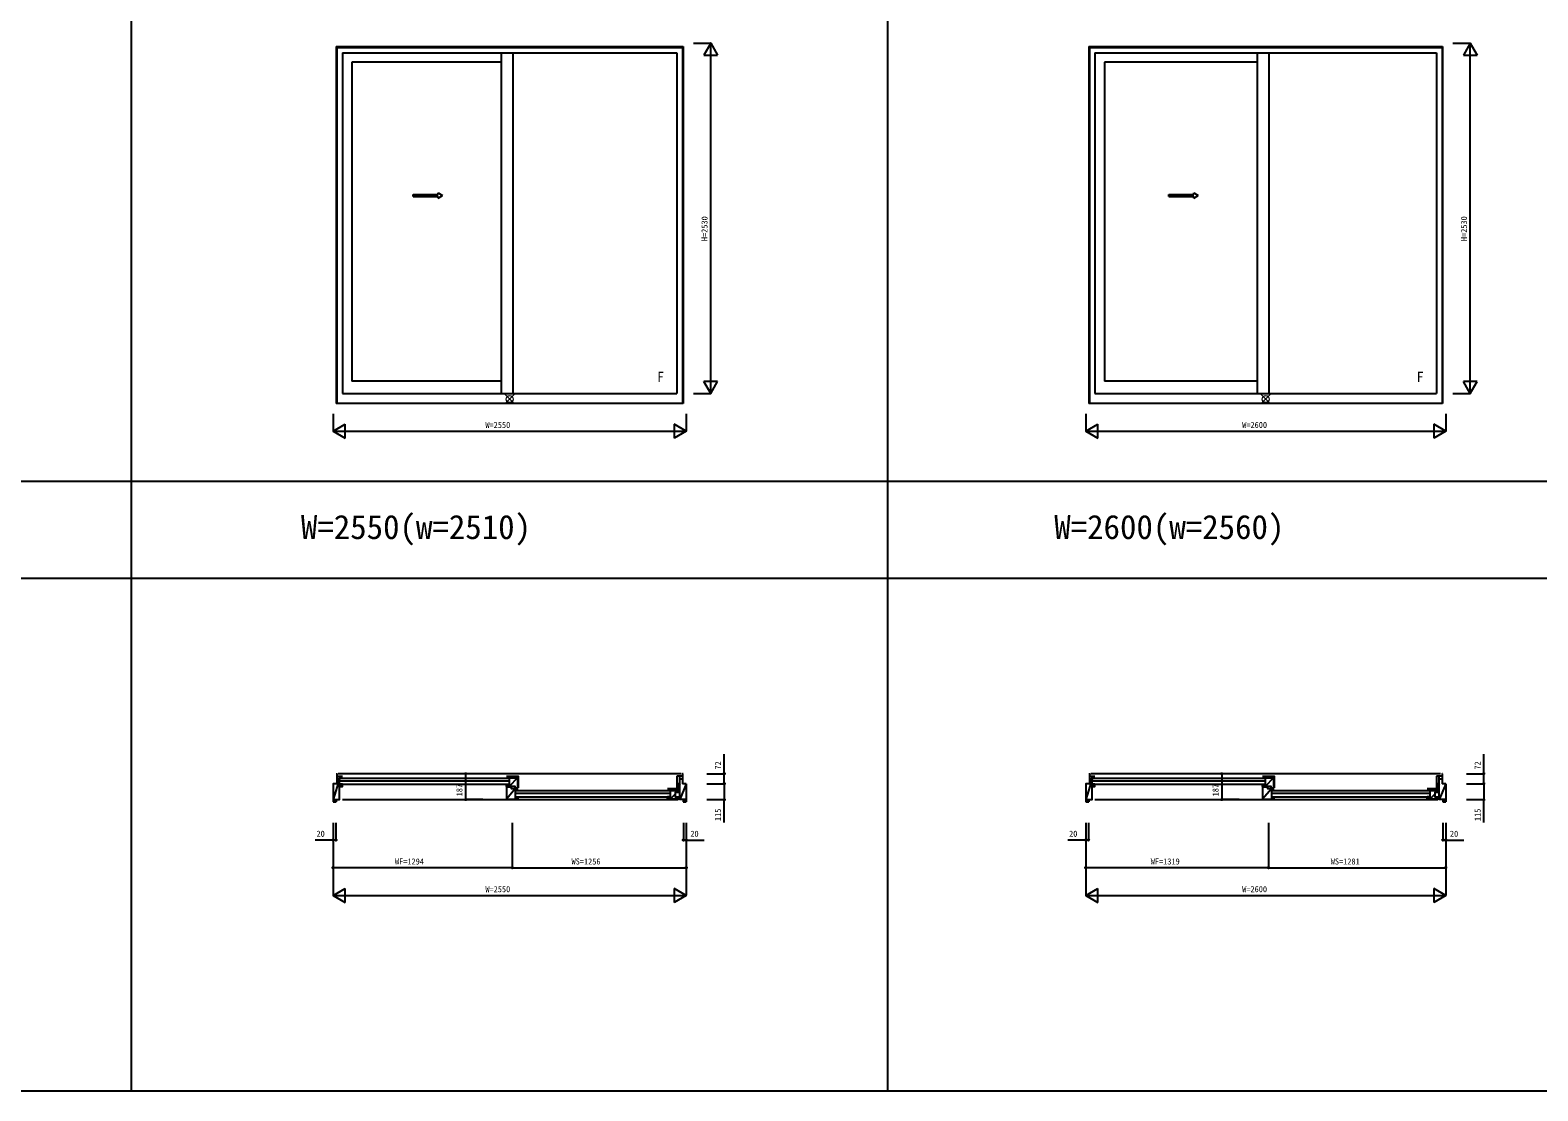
# Model space of a CAD drawing. Units: millimetres, scale not verified. Extents: x -19250 to 19250, y -14000 to 14000.
# Drawn here: x -8362 to 2525, y -14000 to -6343 of the extents above; entities that cross this region are included whole.
import ezdxf
from ezdxf.enums import TextEntityAlignment as Align

# ---------------------------------------------------------------- set-up
doc = ezdxf.new("R2010")
doc.units = ezdxf.units.MM
doc.header["$LTSCALE"] = 50
for name, color, linetype in [('0-0_0', 7, 'Continuous'), ('0-1_YKK_A1', 4, 'Continuous'), ('0-2_YKK_B1', 4, 'Continuous'), ('0-4_YKK_F1', 7, 'Continuous'), ('0-6_YKK_N1', 2, 'Continuous')]:
    doc.layers.add(name, color=color, linetype=linetype)
doc.layers.add('0-5_YKK_IN', color=1, linetype='Continuous', lineweight=18)
doc.styles.add('ＭＳ ゴシック', font='')
doc.styles.get('ＭＳ ゴシック').set_extended_font_data('MS Gothic')

msp = doc.modelspace()

# ---------------------------------------------------------------- linework, layer by layer
at = {"layer": '0-1_YKK_A1'}
for p, q in [((-6152, -6462), (-6152, -9038)), ((-6152, -6462), (-3648, -6462)), ((-6148, -6462), (-6148, -9038)), ((-3652, -6471), (-6148, -6471)), ((-6108, -6506), (-3692, -6506)), ((-6108, -6506), (-6108, -8966)), ((-4961, -6506), (-4961, -8966)), ((-4877, -6506), (-4877, -8966)), ((-3692, -6506), (-3692, -8966)), ((-3652, -6462), (-3652, -9038)), ((-3648, -6462), (-3648, -9038)), ((-717, -6462), (-717, -9038)), ((-717, -6462), (1837, -6462)), ((-713, -6462), (-713, -9038)), ((1833, -6471), (-713, -6471)), ((-673, -6506), (1793, -6506)), ((-673, -6506), (-673, -8966)), ((499, -6506), (499, -8966)), ((583, -6506), (583, -8966)), ((1793, -6506), (1793, -8966)), ((1833, -6462), (1833, -9038)), ((1837, -6462), (1837, -9038)), ((-6040, -6573), (-6040, -8876)), ((-4961, -6573), (-6040, -6573)), ((-605, -6573), (-605, -8876)), ((499, -6573), (-605, -6573)), ((-5596.56, -7529.1), (-5415.22, -7529.09)), ((-5596.56, -7544.1), (-5596.56, -7529.1)), ((-5596.56, -7544.1), (-5415.22, -7544.09)), ((-5415.22, -7529.09), (-5415.22, -7516.59)), ((-5415.22, -7516.59), (-5385.22, -7536.59)), ((-5415.22, -7556.59), (-5385.22, -7536.59)), ((-5415.22, -7556.59), (-5415.22, -7544.09)), ((-139.45, -7529.1), (41.89, -7529.09)), ((-139.44, -7544.1), (-139.44, -7529.1)), ((-139.44, -7544.1), (41.9, -7544.09)), ((41.89, -7529.09), (41.89, -7516.59)), ((41.89, -7516.59), (71.89, -7536.59)), ((41.9, -7556.59), (71.89, -7536.59)), ((41.9, -7556.59), (41.9, -7544.09)), ((-4961, -8876), (-6040, -8876)), ((499, -8876), (-605, -8876)), ((-6108, -8966), (-3692, -8966)), ((-673, -8966), (1793, -8966)), ((-3648, -9038), (-6152, -9038)), ((1837, -9038), (-717, -9038))]:
    msp.add_line(p, q, dxfattribs=at)
at = {"layer": '0-2_YKK_B1'}
for p, q in [((-6148, -11728.75), (-6108, -11728.75)), ((-3662, -11710.75), (-6138, -11710.75)), ((-6121, -11741.75), (-4910, -11741.75)), ((-4903, -11728.75), (-4903, -11803.75)), ((-4844, -11740.75), (-4903, -11803.75)), ((-3652, -11728.75), (-3692, -11728.75)), ((-3692, -11728.75), (-3692, -11812.75)), ((-3672, -11747.75), (-3652, -11747.75)), ((-713, -11728.75), (-673, -11728.75)), ((1823, -11710.75), (-703, -11710.75)), ((-686, -11741.75), (550, -11741.75)), ((557, -11728.75), (557, -11803.75)), ((616, -11740.75), (557, -11803.75)), ((1833, -11728.75), (1793, -11728.75)), ((1793, -11728.75), (1793, -11812.75)), ((1813, -11747.75), (1833, -11747.75)), ((-6108, -11787.25), (-6128, -11803.75)), ((-4910, -11764.25), (-6121, -11764.25)), ((-6121, -11786.75), (-4910, -11786.75)), ((-4859, -11818.75), (-4923, -11893.75)), ((-4860, -11812.75), (-4844, -11812.75)), ((-4859, -11818.75), (-4859, -11893.75)), ((-4852, -11831.75), (-3747, -11831.75)), ((-3747, -11854.25), (-4852, -11854.25)), ((-3676, -11818.75), (-3760, -11818.75)), ((-3740, -11818.75), (-3740, -11893.75)), ((-3704, -11858.31), (-3740, -11893.75)), ((-3672, -11782.75), (-3687, -11812.75)), ((-3625, -11782.75), (-3672, -11897.75)), ((-3625, -11782.75), (-3652, -11782.75)), ((-3625, -11782.75), (-3625, -11914.25)), ((-673, -11787.25), (-693, -11803.75)), ((550, -11764.25), (-686, -11764.25)), ((-686, -11786.75), (550, -11786.75)), ((601, -11818.75), (537, -11893.75)), ((600, -11812.75), (616, -11812.75)), ((601, -11818.75), (601, -11893.75)), ((608, -11831.75), (1738, -11831.75)), ((1738, -11854.25), (608, -11854.25)), ((1809, -11818.75), (1725, -11818.75)), ((1745, -11818.75), (1745, -11893.75)), ((1781, -11858.31), (1745, -11893.75)), ((1813, -11782.75), (1798, -11812.75)), ((1860, -11782.75), (1813, -11897.75)), ((1860, -11782.75), (1833, -11782.75)), ((1860, -11782.75), (1860, -11914.25)), ((-6175, -11914.25), (-6153.5, -11897.75)), ((-6175, -11914.25), (-6153.5, -11914.25)), ((-6153.5, -11897.75), (-6153.5, -11914.25)), ((-6108, -11897.75), (-3682, -11897.75)), ((-4852, -11876.75), (-3747, -11876.75)), ((-3740, -11877.25), (-3760, -11877.25)), ((-3740, -11877.25), (-3760, -11893.75)), ((-3646.5, -11897.75), (-3646.5, -11914.25)), ((-3646.5, -11914.25), (-3625, -11897.75)), ((-3646.5, -11914.25), (-3625, -11914.25)), ((-740, -11914.25), (-718.5, -11897.75)), ((-740, -11914.25), (-718.5, -11914.25)), ((-718.5, -11897.75), (-718.5, -11914.25)), ((-673, -11897.75), (1803, -11897.75)), ((608, -11876.75), (1738, -11876.75)), ((1745, -11877.25), (1725, -11877.25)), ((1745, -11877.25), (1725, -11893.75)), ((1838.5, -11897.75), (1838.5, -11914.25)), ((1838.5, -11914.25), (1860, -11897.75)), ((1838.5, -11914.25), (1860, -11914.25))]:
    msp.add_line(p, q, dxfattribs=at)
for points in [[(-6152, -11710.75), (-6148, -11710.75), (-6148, -11782.75), (-6175, -11782.75), (-6175, -11914.25)], [(-6175, -11897.75), (-6128, -11897.75), (-6128, -11728.75)], [(-6148, -11747.75), (-6128, -11747.75), (-6175, -11897.75)], [(-4923, -11728.75), (-4839, -11728.75), (-4839, -11812.75)], [(-4903, -11740.75), (-4844, -11740.75), (-4844, -11812.75)], [(-3625, -11897.75), (-3672, -11897.75), (-3672, -11728.75)], [(-3648, -11710.75), (-3652, -11710.75), (-3652, -11782.75)], [(-717, -11710.75), (-713, -11710.75), (-713, -11782.75), (-740, -11782.75), (-740, -11914.25)], [(-740, -11897.75), (-693, -11897.75), (-693, -11728.75)], [(-713, -11747.75), (-693, -11747.75), (-740, -11897.75)], [(537, -11728.75), (621, -11728.75), (621, -11812.75)], [(557, -11740.75), (616, -11740.75), (616, -11812.75)], [(1860, -11897.75), (1813, -11897.75), (1813, -11728.75)], [(1837, -11710.75), (1833, -11710.75), (1833, -11782.75)], [(-6128, -11803.75), (-6108, -11803.75), (-6108, -11787.25), (-6128, -11787.25)], [(-4860, -11812.75), (-4860, -11803.75), (-4923, -11803.75), (-4923, -11787.25)], [(-4923, -11787.25), (-4903, -11787.25), (-4923, -11803.75)], [(-4839, -11818.75), (-4886, -11818.75), (-4886, -11806.75), (-4923, -11806.75), (-4923, -11893.75), (-4839, -11893.75), (-4839, -11877.25)], [(-3676, -11818.75), (-3676, -11846.75), (-3704, -11846.75), (-3704, -11877.75), (-3676, -11877.75), (-3676, -11893.75), (-3760, -11893.75), (-3760, -11877.25)], [(-3740, -11830.75), (-3676, -11830.75), (-3692.25, -11846.75)], [(-3672, -11782.75), (-3687, -11782.75), (-3687, -11812.75), (-3672, -11812.75)], [(-693, -11803.75), (-673, -11803.75), (-673, -11787.25), (-693, -11787.25)], [(600, -11812.75), (600, -11803.75), (537, -11803.75), (537, -11787.25)], [(537, -11787.25), (557, -11787.25), (537, -11803.75)], [(621, -11818.75), (574, -11818.75), (574, -11806.75), (537, -11806.75), (537, -11893.75), (621, -11893.75), (621, -11877.25)], [(1809, -11818.75), (1809, -11846.75), (1781, -11846.75), (1781, -11877.75), (1809, -11877.75), (1809, -11893.75), (1725, -11893.75), (1725, -11877.25)], [(1745, -11830.75), (1809, -11830.75), (1792.75, -11846.75)], [(1813, -11782.75), (1798, -11782.75), (1798, -11812.75), (1813, -11812.75)], [(-4859, -11877.25), (-4839, -11877.25), (-4859, -11893.75)], [(601, -11877.25), (621, -11877.25), (601, -11893.75)]]:
    msp.add_lwpolyline(points, dxfattribs=at)
at = {"layer": '0-4_YKK_F1'}
for p, q in [((-7630, -14000), (-7630, 13300)), ((-2170, -14000), (-2170, 13300)), ((-19250, -9600), (18550, -9600)), ((-19250, -10300), (18550, -10300)), ((-19250, -14000), (19250, -14000))]:
    msp.add_line(p, q, dxfattribs=at)
at = {"layer": '0-5_YKK_IN'}
for p, q in [((-4935.36, -8970.64), (-4864.64, -9041.36)), ((-4935.36, -9041.36), (-4864.64, -8970.64)), ((524.64, -8970.64), (595.36, -9041.36)), ((524.64, -9041.36), (595.36, -8970.64))]:
    msp.add_line(p, q, dxfattribs=at)
for centre in [(-4900, -9006), (560, -9006)]:
    msp.add_circle(centre, 25, dxfattribs=at)
at = {"layer": '0-6_YKK_N1'}
for p, q in [((-3573, -6436), (-3449, -6436)), ((-3448, -6436), (-3498, -6522.6)), ((-3498, -6522.6), (-3398, -6522.6)), ((-3448, -6436), (-3398, -6522.6)), ((-3448, -8965), (-3448, -6437)), ((1912, -6436), (2036, -6436)), ((2037, -6436), (1987, -6522.6)), ((1987, -6522.6), (2087, -6522.6)), ((2037, -6436), (2087, -6522.6)), ((2037, -8965), (2037, -6437)), ((-3448, -8966), (-3498, -8879.4)), ((-3398, -8879.4), (-3498, -8879.4)), ((-3448, -8966), (-3398, -8879.4)), ((2037, -8966), (1987, -8879.4)), ((2087, -8879.4), (1987, -8879.4)), ((2037, -8966), (2087, -8879.4)), ((-3573, -8966), (-3449, -8966)), ((1912, -8966), (2036, -8966)), ((-6175, -9113), (-6175, -9237)), ((-3625, -9113), (-3625, -9237)), ((-740, -9113), (-740, -9237)), ((1860, -9113), (1860, -9237)), ((-6175, -9238), (-6088.4, -9188)), ((-6175, -9238), (-6088.4, -9288)), ((-6174, -9238), (-3626, -9238)), ((-6088.4, -9288), (-6088.4, -9188)), ((-3625, -9238), (-3711.6, -9188)), ((-3711.6, -9188), (-3711.6, -9288)), ((-3625, -9238), (-3711.6, -9288)), ((-740, -9238), (-653.4, -9188)), ((-740, -9238), (-653.4, -9288)), ((-739, -9238), (1859, -9238)), ((-653.4, -9288), (-653.4, -9188)), ((1860, -9238), (1773.4, -9188)), ((1773.4, -9188), (1773.4, -9288)), ((1860, -9238), (1773.4, -9288)), ((-5092.61, -11710.75), (-5217.61, -11710.75)), ((-5217.61, -11710.75), (-5217.61, -11897.75)), ((-3475, -11710.75), (-3350, -11710.75)), ((367.39, -11710.75), (242.39, -11710.75)), ((242.39, -11710.75), (242.39, -11897.75)), ((2010, -11710.75), (2135, -11710.75)), ((-3350, -11782.75), (-3350, -11897.75)), ((2135, -11782.75), (2135, -11897.75)), ((-5092.61, -11897.75), (-5217.61, -11897.75)), ((-3475, -11897.75), (-3350, -11897.75)), ((-3350, -12062.54), (-3350, -11897.75)), ((367.39, -11897.75), (242.39, -11897.75)), ((2010, -11897.75), (2135, -11897.75)), ((2135, -12062.54), (2135, -11897.75)), ((-6175, -12064.25), (-6175, -12588.25)), ((-3625, -12064.25), (-3625, -12588.25)), ((-740, -12064.25), (-740, -12588.25)), ((1860, -12064.25), (1860, -12588.25)), ((-4881, -12389.25), (-3625, -12389.25)), ((579, -12389.25), (-740, -12389.25)), ((-6175, -12589.25), (-6088.4, -12539.25)), ((-6175, -12589.25), (-6088.4, -12639.25)), ((-6174, -12589.25), (-3626, -12589.25)), ((-6088.4, -12639.25), (-6088.4, -12539.25)), ((-3625, -12589.25), (-3711.6, -12539.25)), ((-3711.6, -12539.25), (-3711.6, -12639.25)), ((-3625, -12589.25), (-3711.6, -12639.25)), ((-740, -12589.25), (-653.4, -12539.25)), ((-740, -12589.25), (-653.4, -12639.25)), ((-739, -12589.25), (1859, -12589.25)), ((-653.4, -12639.25), (-653.4, -12539.25)), ((1860, -12589.25), (1773.4, -12539.25)), ((1773.4, -12539.25), (1773.4, -12639.25)), ((1860, -12589.25), (1773.4, -12639.25))]:
    msp.add_line(p, q, dxfattribs=at)
for points in [[(-3475, -11782.75), (-3350, -11782.75), (-3350, -11710.75), (-3350, -11570.75)], [(2010, -11782.75), (2135, -11782.75), (2135, -11710.75), (2135, -11570.75)], [(-6155, -12064.25), (-6155, -12189.25), (-6175, -12189.25), (-6305, -12189.25)], [(-4881, -12064.25), (-4881, -12389.25), (-6175, -12389.25)], [(-3645, -12064.25), (-3645, -12189.25), (-3625, -12189.25), (-3495, -12189.25)], [(-720, -12064.25), (-720, -12189.25), (-740, -12189.25), (-870, -12189.25)], [(579, -12064.25), (579, -12389.25), (1860, -12389.25)], [(1840, -12064.25), (1840, -12189.25), (1860, -12189.25), (1990, -12189.25)]]:
    msp.add_lwpolyline(points, dxfattribs=at)
for centre in [(-5217.61, -11710.75), (-3350, -11710.75), (242.39, -11710.75), (2135, -11710.75), (-3350, -11782.75), (2135, -11782.75), (-5217.61, -11897.75), (-3350, -11897.75), (242.39, -11897.75), (2135, -11897.75), (-6175, -12189.25), (-6155, -12189.25), (-3645, -12189.25), (-3625, -12189.25), (-740, -12189.25), (-720, -12189.25), (1840, -12189.25), (1860, -12189.25), (-6175, -12389.25), (-4881, -12389.25), (-3625, -12389.25), (-740, -12389.25), (579, -12389.25), (1860, -12389.25)]:
    msp.add_circle(centre, 5, dxfattribs=at)
for centre, start, end in [((-3449, -6437), 0, 90), ((2036, -6437), 0, 90), ((-3449, -8965), 270, 0), ((2036, -8965), 270, 0), ((-6174, -9237), 180, 270), ((-3626, -9237), 270, 0), ((-739, -9237), 180, 270), ((1859, -9237), 270, 0), ((-6174, -12588.25), 180, 270), ((-3626, -12588.25), 270, 0), ((-739, -12588.25), 180, 270), ((1859, -12588.25), 270, 0)]:
    msp.add_arc(centre, 1, start, end, dxfattribs=at)

# ---------------------------------------------------------------- texts
at = {"layer": '0-0_0', "color": 3, "style": 'ＭＳ ゴシック'}
for s, p in [('W=2550(w=2510)', (-6407.33, -10069)), ('W=2600(w=2560)', (-967.17, -10069))]:
    msp.add_text(s, height=174.5, dxfattribs=at).set_placement(p, align=Align.BOTTOM_LEFT)
at = {"layer": '0-1_YKK_A1', "style": 'ＭＳ ゴシック'}
for p in [(-3834.94, -8904.76), (1650.06, -8904.76)]:
    msp.add_text('F', height=73.31, dxfattribs=at).set_placement(p, align=Align.BOTTOM_LEFT)
at = {"layer": '0-6_YKK_N1', "style": 'ＭＳ ゴシック'}
for s, p in [('H=2530', (-3458, -7866)), ('H=2530', (2027, -7866)), ('72', (-3360, -11680.75)), ('72', (2125, -11680.75)), ('187', (-5227.61, -11874.25)), ('187', (232.39, -11874.25)), ('115', (-3360, -12052.54)), ('115', (2125, -12052.54))]:
    msp.add_text(s, height=43.99, rotation=90, dxfattribs=at).set_placement(p, align=Align.BOTTOM_LEFT)
for s, p in [('W=2550', (-5075, -9228)), ('W=2600', (390, -9228)), ('20', (-6295, -12179.25)), ('20', (-3595, -12179.25)), ('20', (-860, -12179.25)), ('20', (1890, -12179.25)), ('WF=1294', (-5728, -12379.25)), ('WS=1256', (-4453, -12379.25)), ('WF=1319', (-270.5, -12379.25)), ('WS=1281', (1029.5, -12379.25)), ('W=2550', (-5075, -12579.25)), ('W=2600', (390, -12579.25))]:
    msp.add_text(s, height=43.99, dxfattribs=at).set_placement(p, align=Align.BOTTOM_LEFT)

doc.saveas('drawing.dxf')
